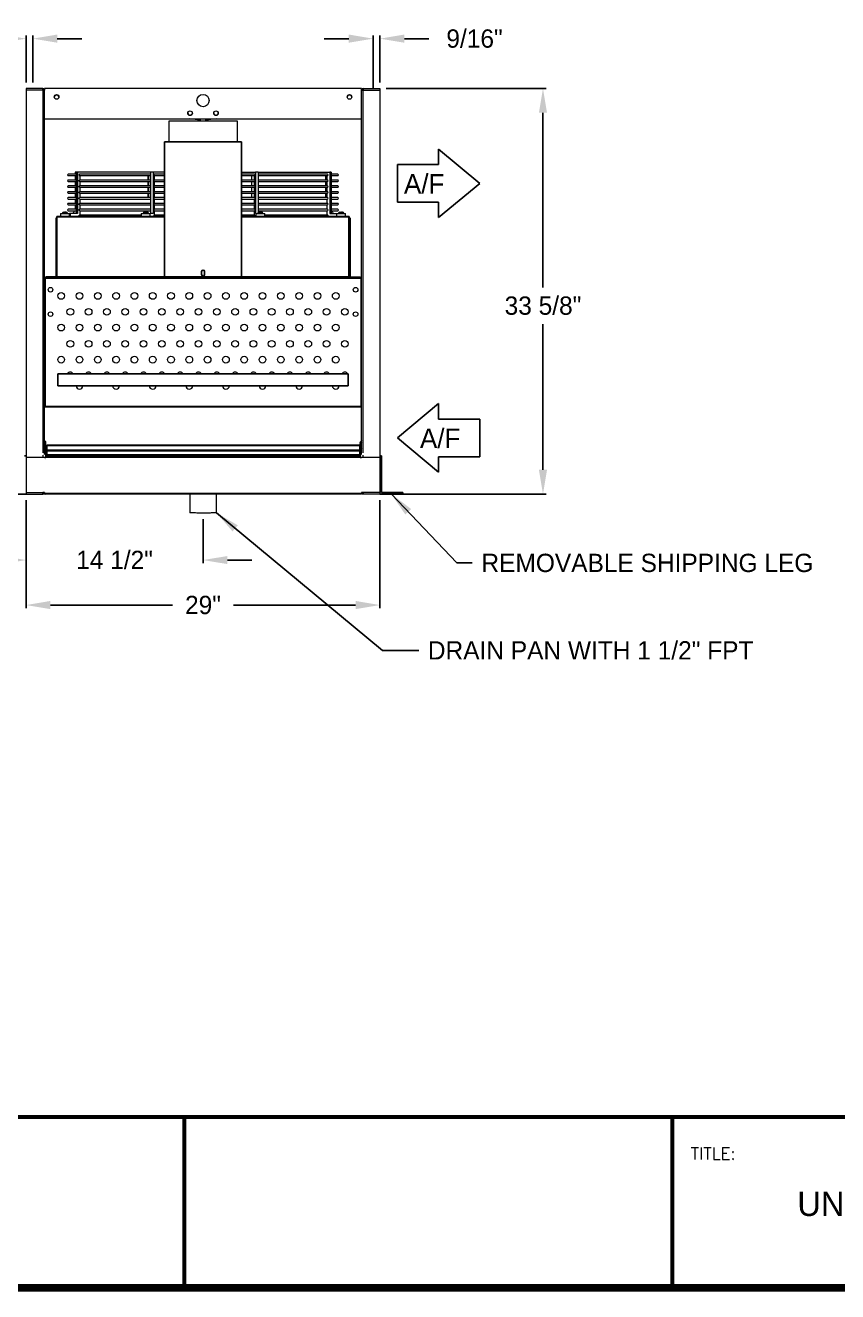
# Model space of a CAD drawing. Extents: x 6 to 271, y -23 to 146.
# Drawn here: x 62 to 128.5, y -18.6 to 85.2 of the extents above; entities that cross this region are included whole.
import ezdxf
from ezdxf.enums import TextEntityAlignment as Align

# ---------------------------------------------------------------- set-up
doc = ezdxf.new("R2010")
doc.units = 0
doc.header["$MEASUREMENT"] = 0
doc.layers.get('0').update_dxf_attribs({"linetype": 'CONTINUOUS'})
doc.layers.get('Defpoints').update_dxf_attribs({"linetype": 'CONTINUOUS'})
doc.styles.add('SIMPLEX', font='SIMPLEX')
doc.dimstyles.get("Standard").update_dxf_attribs({"dimtxt": 1.5, "dimasz": 2, "dimexe": 0.25, "dimexo": 0.5, "dimgap": 0.75, "dimtad": 0, "dimtih": 1, "dimtoh": 1, "dimdec": 4, "dimzin": 0, "dimdsep": 46, "dimlunit": 5, "dimtxsty": 'STANDARD', "dimcen": 0.125, "dimclrd": 1, "dimclre": 1, "dimclrt": 1, "dimadec": 0, "dimazin": 0, "dimtfac": 1, "dimtdec": 4, "dimtofl": 0, "dimtmove": 0, "dimatfit": 3, "dimfxl": 1, "dimfrac": 2, "dimtolj": 1, "dimtzin": 0, "dimarcsym": 0})

# ---------------------------------------------------------------- blocks, each defined once
blk = doc.blocks.new('*D24')
at = {"color": 7, "lineweight": -2}
for p, q in [((62.04, 46.29), (62.04, 37.45)), ((91.04, 46.29), (91.04, 37.45)), ((64.04, 37.7), (74.04, 37.7)), ((89.04, 37.7), (79.04, 37.7))]:
    blk.add_line(p, q, dxfattribs=at)
at = {"color": 7}
for points in [[(64.04, 38.04), (64.04, 37.37), (62.04, 37.7)], [(89.04, 38.04), (89.04, 37.37), (91.04, 37.7)]]:
    blk.add_solid(points, dxfattribs=at)
at = {"layer": 'Defpoints', "color": 0}
for p in [(62.04, 46.79), (91.04, 46.79), (91.04, 37.7)]:
    blk.add_point(p, dxfattribs=at)
at = {"insert": (76.54, 37.7), "char_height": 1.5, "attachment_point": 5}
blk.add_mtext('\\A1;29"', dxfattribs=at)
blk = doc.blocks.new('*D25')
at = {"color": 7, "lineweight": -2}
for p, q in [((62.04, 46.29), (62.04, 41.14)), ((76.54, 44.74), (76.54, 41.14)), ((60.04, 41.39), (58.04, 41.39)), ((78.54, 41.39), (80.54, 41.39))]:
    blk.add_line(p, q, dxfattribs=at)
at = {"color": 7}
for points in [[(60.04, 41.72), (60.04, 41.06), (62.04, 41.39)], [(78.54, 41.72), (78.54, 41.06), (76.54, 41.39)]]:
    blk.add_solid(points, dxfattribs=at)
at = {"layer": 'Defpoints', "color": 0}
for p in [(62.04, 46.79), (76.54, 45.24), (62.04, 41.39)]:
    blk.add_point(p, dxfattribs=at)
at = {"insert": (69.29, 41.39), "char_height": 1.5, "attachment_point": 5}
blk.add_mtext('\\A1;14 1/2"', dxfattribs=at)
blk = doc.blocks.new('Air Flow Arror')
for p, q in [((-1.54, 6.74), (-4.35, 3.37)), ((-1.54, 6.74), (1.26, 3.37)), ((-3.09, 3.37), (-4.35, 3.37)), ((-3.09, 3.37), (-3.09, 0)), ((0, 0), (0, 3.37)), ((0, 3.37), (1.26, 3.37)), ((-3.09, 0), (0, 0))]:
    blk.add_line(p, q)
blk.add_text('A/F', height=1.594, rotation=90).set_placement((-0.71, 0.53))
blk = doc.blocks.new('099front')
at = {"color": 0, "ltscale": 7}
for p, q in [((59.35, 106.85), (53.04, 106.85)), ((53.04, 106.85), (53.04, 95.79)), ((59.35, 106.85), (59.35, 95.79)), ((53.04, 95.79), (59.35, 95.79)), ((56.07, 96.23), (56.07, 95.98)), ((56.32, 96.23), (56.32, 95.98))]:
    blk.add_line(p, q, dxfattribs=at)
for centre, start, end in [((56.2, 96.23), 0, 180), ((56.2, 95.98), 180, 0)]:
    blk.add_arc(centre, 0.125, start, end, dxfattribs=at)
blk = doc.blocks.new('*D29')
at = {"color": 7, "lineweight": -2}
for p, q in [((88.48, 84.12), (86.48, 84.12)), ((90.48, 80.54), (90.48, 84.37)), ((91.04, 80.54), (91.04, 84.37)), ((93.04, 84.12), (95.04, 84.12))]:
    blk.add_line(p, q, dxfattribs=at)
at = {"color": 7}
for points in [[(88.48, 84.46), (88.48, 83.79), (90.48, 84.12)], [(93.04, 84.46), (93.04, 83.79), (91.04, 84.12)]]:
    blk.add_solid(points, dxfattribs=at)
at = {"layer": 'Defpoints', "color": 0}
for p in [(90.48, 84.12), (90.48, 80.04), (91.04, 80.04)]:
    blk.add_point(p, dxfattribs=at)
at = {"insert": (98.79, 84.12), "char_height": 1.5, "attachment_point": 5}
blk.add_mtext('\\A1;9/16"', dxfattribs=at)
blk = doc.blocks.new('*D30')
at = {"color": 7, "lineweight": -2}
for p, q in [((60.04, 84.12), (58.04, 84.12)), ((62.04, 80.54), (62.04, 84.37)), ((62.6, 80.54), (62.6, 84.37)), ((64.6, 84.12), (66.6, 84.12))]:
    blk.add_line(p, q, dxfattribs=at)
at = {"color": 7}
for points in [[(60.04, 84.46), (60.04, 83.79), (62.04, 84.12)], [(64.6, 84.46), (64.6, 83.79), (62.6, 84.12)]]:
    blk.add_solid(points, dxfattribs=at)
at = {"layer": 'Defpoints', "color": 0}
for p in [(62.04, 84.12), (62.04, 80.04), (62.6, 80.04)]:
    blk.add_point(p, dxfattribs=at)
at = {"insert": (54.29, 84.12), "char_height": 1.5, "attachment_point": 5}
blk.add_mtext('\\A1;9/16"', dxfattribs=at)

msp = doc.modelspace()

# ---------------------------------------------------------------- linework, layer by layer
at = {"color": 0}
for p, q in [((90.47937, 80.04447), (90.47937, 81.17865)), ((91.54187, 80.04447), (104.65054, 80.04447)), ((104.40054, 78.04447), (104.40054, 63.73197)), ((104.40054, 48.79447), (104.40054, 60.73197)), ((64.64187, 56.6574), (88.44187, 56.6574)), ((64.64187, 56.6574), (64.64187, 55.67797)), ((88.44187, 56.6574), (88.44187, 55.67797)), ((64.64187, 55.67797), (88.44187, 55.67797)), ((92.47735, 51.40418), (95.84505, 54.21049)), ((95.84505, 52.94765), (95.84505, 54.21049)), ((95.84505, 52.94765), (99.21275, 52.94765)), ((99.21275, 52.94765), (99.21275, 49.86072)), ((92.47735, 51.40418), (95.84505, 48.59788)), ((61.91687, 49.91947), (62.04187, 49.91947)), ((91.16687, 49.91947), (91.04187, 49.91947)), ((91.16687, 46.91947), (91.16687, 49.91947)), ((99.21275, 49.86072), (95.84505, 49.86072)), ((95.84505, 49.86072), (95.84505, 48.59788)), ((62.04187, 46.79447), (60.16687, 46.79447)), ((91.04187, 46.79447), (92.91687, 46.79447)), ((92.91687, 46.91947), (91.16687, 46.91947)), ((91.54187, 46.79447), (104.65054, 46.79447)), ((92.91687, 46.79447), (92.91687, 46.91947)), ((75.00775, -18.24898), (75.00775, -4.24912)), ((115.00735, -18.24898), (115.00735, -4.24912))]:
    msp.add_line(p, q, dxfattribs=at)
at = {"color": 0, "linetype": 'Continuous', "lineweight": 15}
for p, q in [((62.04187, 80.04447), (62.04187, 79.90997)), ((63.40637, 80.04447), (62.04187, 80.04447)), ((63.40637, 79.90997), (63.40637, 80.04447)), ((89.54187, 80.04447), (63.54187, 80.04447)), ((63.54187, 80.04447), (63.54187, 79.90897)), ((89.54187, 79.90897), (89.54187, 80.04447)), ((89.67737, 80.04447), (89.67737, 79.90997)), ((89.67737, 80.04447), (91.04187, 80.04447)), ((91.04187, 80.04447), (91.04187, 79.90997)), ((63.40637, 79.90997), (62.04187, 79.90997)), ((62.04187, 79.90897), (62.04187, 46.92997)), ((63.40637, 79.90897), (62.04187, 79.90897)), ((63.40637, 79.90897), (63.54187, 79.90897)), ((63.40637, 79.90897), (63.40637, 50.18363)), ((63.54187, 50.04814), (63.54187, 79.90897)), ((89.54187, 79.90897), (89.67737, 79.90897)), ((89.54187, 50.04814), (89.54187, 79.90897)), ((89.67737, 79.90997), (91.04187, 79.90997)), ((89.67737, 79.90897), (91.04187, 79.90897)), ((89.67737, 50.18363), (89.67737, 79.90897)), ((91.04187, 79.90897), (91.04187, 46.92997)), ((63.54187, 77.54447), (89.54187, 77.54447)), ((79.35437, 77.35547), (73.72937, 77.35547)), ((76.30296, 77.44815), (75.46819, 77.54447)), ((76.31407, 77.54447), (76.30296, 77.44815)), ((76.78079, 77.44815), (76.76967, 77.54447)), ((77.61555, 77.54447), (76.78079, 77.44815)), ((66.14823, 73.01459), (65.50176, 73.01459)), ((65.50176, 72.89459), (66.14823, 72.89459)), ((66.05485, 73.16947), (66.05485, 73.01459)), ((66.14823, 73.16947), (66.05485, 73.16947)), ((66.05485, 72.89459), (66.05485, 72.53592)), ((66.2416, 73.16947), (66.14823, 73.16947)), ((66.14823, 73.16947), (66.14823, 69.78847)), ((66.2416, 73.16947), (66.2416, 69.78847)), ((72.23668, 73.16947), (66.2416, 73.16947)), ((66.43801, 72.89459), (72.23668, 72.89459)), ((72.23668, 73.01459), (66.43807, 73.01459)), ((66.46703, 72.53592), (66.46703, 72.89459)), ((72.01126, 72.89459), (72.01126, 72.53592)), ((72.10463, 72.53592), (72.10463, 72.89459)), ((72.46211, 73.16947), (72.23668, 73.16947)), ((72.23668, 73.16947), (72.23668, 69.78847)), ((72.46211, 73.16947), (72.46211, 69.78847)), ((73.38562, 73.16947), (72.46211, 73.16947)), ((72.54346, 72.89459), (73.38562, 72.89459)), ((73.38562, 73.01459), (72.54359, 73.01459)), ((72.55548, 72.53592), (72.55548, 72.89459)), ((79.69812, 73.16947), (80.84706, 73.16947)), ((80.76674, 73.01459), (79.69812, 73.01459)), ((79.69812, 72.89459), (80.76674, 72.89459)), ((80.52826, 72.53592), (80.52826, 72.89459)), ((80.75368, 72.53592), (80.75368, 72.89459)), ((80.84706, 73.16947), (80.84706, 69.78847)), ((81.07249, 73.16947), (80.84706, 73.16947)), ((81.07249, 73.16947), (81.07249, 69.89656)), ((81.07249, 73.16947), (86.93551, 73.16947)), ((86.74161, 73.01459), (81.07249, 73.01459)), ((81.07249, 72.89459), (86.74161, 72.89459)), ((86.61671, 72.53592), (86.61671, 72.89459)), ((86.71009, 72.53592), (86.71009, 72.89459)), ((86.93551, 73.16947), (86.93551, 69.78847)), ((87.02889, 73.16947), (86.93551, 73.16947)), ((87.02889, 73.16947), (87.02889, 69.78847)), ((87.58199, 73.01459), (87.02889, 73.01459)), ((87.02889, 72.89459), (87.58199, 72.89459)), ((66.14823, 72.53592), (65.50176, 72.53592)), ((65.50176, 72.41592), (66.14823, 72.41592)), ((66.14823, 72.05725), (65.50176, 72.05725)), ((65.50176, 71.93726), (66.14823, 71.93726)), ((66.05485, 72.41592), (66.05485, 72.05725)), ((66.05485, 71.93726), (66.05485, 71.57859)), ((66.43801, 72.41592), (72.23668, 72.41592)), ((66.43801, 71.93726), (72.23668, 71.93726)), ((72.23668, 72.53592), (66.43807, 72.53592)), ((72.23668, 72.05725), (66.43807, 72.05725)), ((66.46703, 72.05725), (66.46703, 72.41592)), ((66.46703, 71.57859), (66.46703, 71.93726)), ((72.01126, 72.41592), (72.01126, 72.05725)), ((72.01126, 71.93726), (72.01126, 71.57859)), ((72.10463, 72.05725), (72.10463, 72.41592)), ((72.10463, 71.57859), (72.10463, 71.93726)), ((72.54346, 72.41592), (73.38562, 72.41592)), ((72.54346, 71.93726), (73.38562, 71.93726)), ((73.38562, 72.53592), (72.54359, 72.53592)), ((73.38562, 72.05725), (72.54359, 72.05725)), ((72.55548, 72.05725), (72.55548, 72.41592)), ((72.55548, 71.57859), (72.55548, 71.93726)), ((80.76674, 72.53592), (79.69812, 72.53592)), ((79.69812, 72.41592), (80.76674, 72.41592)), ((80.76674, 72.05725), (79.69812, 72.05725)), ((79.69812, 71.93726), (80.76674, 71.93726)), ((80.52826, 72.05725), (80.52826, 72.41592)), ((80.52826, 71.57859), (80.52826, 71.93726)), ((80.75368, 72.05725), (80.75368, 72.41592)), ((80.75368, 71.57859), (80.75368, 71.93726)), ((86.74161, 72.53592), (81.07249, 72.53592)), ((81.07249, 72.41592), (86.74161, 72.41592)), ((86.74161, 72.05725), (81.07249, 72.05725)), ((81.07249, 71.93726), (86.74161, 71.93726)), ((86.61671, 72.05725), (86.61671, 72.41592)), ((86.61671, 71.57859), (86.61671, 71.93726)), ((86.71009, 72.05725), (86.71009, 72.41592)), ((86.71009, 71.57859), (86.71009, 71.93726)), ((87.58199, 72.53592), (87.02889, 72.53592)), ((87.02889, 72.41592), (87.58199, 72.41592)), ((87.58199, 72.05725), (87.02889, 72.05725)), ((87.02889, 71.93726), (87.58199, 71.93726)), ((66.14823, 71.57859), (65.50176, 71.57859)), ((65.50176, 71.45859), (66.14823, 71.45859)), ((66.14823, 71.09992), (65.50176, 71.09992)), ((65.50176, 70.97992), (66.14823, 70.97992)), ((66.14823, 70.62126), (65.50176, 70.62126)), ((66.05485, 71.45859), (66.05485, 71.09992)), ((66.05485, 70.97992), (66.05485, 70.62126)), ((66.43801, 71.45859), (72.23668, 71.45859)), ((66.43801, 70.97992), (72.23668, 70.97992)), ((72.23668, 71.57859), (66.43807, 71.57859)), ((72.23668, 71.09992), (66.43807, 71.09992)), ((72.23668, 70.62126), (66.43807, 70.62126)), ((66.46703, 71.09992), (66.46703, 71.45859)), ((66.46703, 70.62126), (66.46703, 70.97992)), ((72.01126, 71.45859), (72.01126, 71.09992)), ((72.10463, 71.09992), (72.10463, 71.45859)), ((72.54346, 71.45859), (73.38562, 71.45859)), ((72.54346, 70.97992), (73.38562, 70.97992)), ((73.38562, 71.57859), (72.54359, 71.57859)), ((73.38562, 71.09992), (72.54359, 71.09992)), ((73.38562, 70.62126), (72.54359, 70.62126)), ((72.55548, 71.09992), (72.55548, 71.45859)), ((72.55548, 70.62126), (72.55548, 70.97992)), ((80.76674, 71.57859), (79.69812, 71.57859)), ((79.69812, 71.45859), (80.76674, 71.45859)), ((80.76674, 71.09992), (79.69812, 71.09992)), ((79.69812, 70.97992), (80.76674, 70.97992)), ((80.76674, 70.62126), (79.69812, 70.62126)), ((80.52826, 71.09992), (80.52826, 71.45859)), ((80.75368, 71.09992), (80.75368, 71.45859)), ((80.75368, 70.62126), (80.75368, 70.97992)), ((86.74161, 71.57859), (81.07249, 71.57859)), ((81.07249, 71.45859), (86.74161, 71.45859)), ((86.74161, 71.09992), (81.07249, 71.09992)), ((81.07249, 70.97992), (86.74161, 70.97992)), ((86.74161, 70.62126), (81.07249, 70.62126)), ((86.61671, 71.09992), (86.61671, 71.45859)), ((86.71009, 71.09992), (86.71009, 71.45859)), ((86.71009, 70.62126), (86.71009, 70.97992)), ((87.58199, 71.57859), (87.02889, 71.57859)), ((87.02889, 71.45859), (87.58199, 71.45859)), ((87.58199, 71.09992), (87.02889, 71.09992)), ((87.02889, 70.97992), (87.58199, 70.97992)), ((87.58199, 70.62126), (87.02889, 70.62126)), ((64.59067, 69.54447), (64.59287, 69.54447)), ((64.59287, 69.49347), (64.59287, 69.54447)), ((73.38562, 69.54447), (64.59287, 69.54447)), ((64.85535, 69.78847), (65.36556, 69.78847)), ((65.4431, 69.78947), (65.0056, 69.78947)), ((65.1296, 69.91347), (65.12975, 69.91347)), ((65.13248, 69.91347), (65.12975, 69.91347)), ((65.13248, 69.91347), (65.14299, 69.91347)), ((65.15367, 69.91347), (65.14299, 69.91347)), ((65.15367, 69.91347), (65.22971, 69.91347)), ((65.24126, 69.91347), (65.22971, 69.91347)), ((65.24754, 69.91347), (65.24126, 69.91347)), ((65.24754, 69.91347), (65.27291, 69.91347)), ((65.28745, 69.91347), (65.27291, 69.91347)), ((65.28745, 69.91347), (65.3191, 69.91347)), ((65.36556, 69.78847), (65.59335, 69.78847)), ((65.50176, 70.50126), (66.14823, 70.50126)), ((66.14823, 70.14259), (65.50176, 70.14259)), ((65.50176, 70.02259), (66.14823, 70.02259)), ((65.65863, 69.78847), (65.59335, 69.78847)), ((65.65863, 69.78847), (65.65863, 69.54447)), ((66.2416, 69.78847), (65.65863, 69.78847)), ((66.05485, 70.50126), (66.05485, 70.14259)), ((66.43801, 70.50126), (72.23668, 70.50126)), ((66.43801, 70.02259), (72.23668, 70.02259)), ((72.23668, 70.14259), (66.43807, 70.14259)), ((71.485, 69.66393), (66.43807, 69.66393)), ((66.46703, 70.14259), (66.46703, 70.50126)), ((66.46703, 69.66393), (66.46703, 70.02259)), ((71.485, 69.78847), (71.99521, 69.78847)), ((72.07275, 69.78947), (71.63525, 69.78947)), ((71.75925, 69.91347), (71.7909, 69.91347)), ((71.80544, 69.91347), (71.7909, 69.91347)), ((71.80544, 69.91347), (71.83081, 69.91347)), ((71.83709, 69.91347), (71.83081, 69.91347)), ((71.84864, 69.91347), (71.83709, 69.91347)), ((71.84864, 69.91347), (71.92468, 69.91347)), ((71.93536, 69.91347), (71.92468, 69.91347)), ((71.93536, 69.91347), (71.94587, 69.91347)), ((71.9486, 69.91347), (71.94587, 69.91347)), ((71.9486, 69.91347), (71.94875, 69.91347)), ((71.99521, 69.78847), (72.223, 69.78847)), ((72.46211, 69.78847), (72.223, 69.78847)), ((72.54346, 70.50126), (73.38562, 70.50126)), ((72.54346, 70.02259), (73.38562, 70.02259)), ((73.38562, 70.14259), (72.54359, 70.14259)), ((73.38562, 69.66393), (72.54359, 69.66393)), ((72.55548, 70.14259), (72.55548, 70.50126)), ((72.55548, 69.66393), (72.55548, 70.02259)), ((79.69812, 70.50126), (80.76674, 70.50126)), ((80.76674, 70.14259), (79.69812, 70.14259)), ((79.69812, 70.02259), (80.76674, 70.02259)), ((80.76674, 69.66393), (79.69812, 69.66393)), ((88.49087, 69.54447), (79.69812, 69.54447)), ((80.75368, 70.14259), (80.75368, 70.50126)), ((80.75368, 69.66393), (80.75368, 70.02259)), ((80.84706, 69.78847), (80.86074, 69.78847)), ((80.86074, 69.78847), (81.37095, 69.78847)), ((81.02764, 69.78947), (81.01099, 69.78947)), ((81.44849, 69.78947), (81.02764, 69.78947)), ((81.07249, 70.50126), (86.74161, 70.50126)), ((86.74161, 70.14259), (81.07249, 70.14259)), ((81.07249, 70.02259), (86.74161, 70.02259)), ((81.13499, 69.91347), (81.13514, 69.91347)), ((81.13787, 69.91347), (81.13514, 69.91347)), ((81.13787, 69.91347), (81.14838, 69.91347)), ((81.15906, 69.91347), (81.14838, 69.91347)), ((81.15906, 69.91347), (81.2351, 69.91347)), ((81.24665, 69.91347), (81.2351, 69.91347)), ((81.25293, 69.91347), (81.24665, 69.91347)), ((81.25293, 69.91347), (81.2783, 69.91347)), ((81.29284, 69.91347), (81.2783, 69.91347)), ((81.29284, 69.91347), (81.32449, 69.91347)), ((81.37095, 69.78847), (81.59874, 69.78847)), ((86.74161, 69.66393), (81.59874, 69.66393)), ((86.71009, 70.14259), (86.71009, 70.50126)), ((86.71009, 69.66393), (86.71009, 70.02259)), ((86.93551, 69.78847), (87.49039, 69.78847)), ((87.02889, 70.50126), (87.58199, 70.50126)), ((87.58199, 70.14259), (87.02889, 70.14259)), ((87.02889, 70.02259), (87.58199, 70.02259)), ((87.49039, 69.78847), (88.00061, 69.78847)), ((87.77568, 69.78947), (87.64064, 69.78947)), ((87.76464, 69.91347), (87.79629, 69.91347)), ((88.07815, 69.78947), (87.77568, 69.78947)), ((87.81083, 69.91347), (87.79629, 69.91347)), ((87.81083, 69.91347), (87.8362, 69.91347)), ((87.84248, 69.91347), (87.8362, 69.91347)), ((87.85404, 69.91347), (87.84248, 69.91347)), ((87.85404, 69.91347), (87.93008, 69.91347)), ((87.94075, 69.91347), (87.93008, 69.91347)), ((87.94075, 69.91347), (87.95126, 69.91347)), ((87.95399, 69.91347), (87.95126, 69.91347)), ((87.95399, 69.91347), (87.95414, 69.91347)), ((88.00061, 69.78847), (88.22839, 69.78847)), ((88.49087, 69.49347), (88.49087, 69.54447)), ((88.49087, 69.54447), (88.49307, 69.54447)), ((64.54187, 69.41947), (64.49187, 69.41947)), ((64.49187, 69.41947), (64.49187, 64.59547)), ((64.54187, 69.49347), (64.54187, 69.49567)), ((64.59187, 69.49347), (64.54187, 69.49347)), ((64.54187, 69.49347), (64.54187, 69.49247)), ((64.54187, 69.49247), (64.54187, 69.41947)), ((64.54187, 69.41947), (64.54187, 64.59547)), ((64.59287, 64.59547), (64.59287, 69.49347)), ((73.38562, 69.49347), (64.59287, 69.49347)), ((88.49087, 69.49347), (79.69812, 69.49347)), ((88.49087, 64.59547), (88.49087, 69.49347)), ((88.49187, 69.49347), (88.54187, 69.49347)), ((88.54187, 69.49567), (88.54187, 69.49347)), ((88.54187, 69.49247), (88.54187, 69.49347)), ((88.54187, 69.49247), (88.54187, 69.41947)), ((88.54187, 69.41947), (88.54187, 64.59547)), ((88.54187, 69.41947), (88.59187, 69.41947)), ((88.59187, 69.41947), (88.59187, 64.59547)), ((63.54187, 64.48097), (63.60587, 64.48097)), ((63.60487, 64.48047), (63.54187, 64.48047)), ((63.60487, 64.48047), (63.60487, 53.98347)), ((63.60487, 64.48047), (63.60587, 64.48047)), ((63.60537, 64.54447), (63.60537, 64.48197)), ((63.60537, 64.54447), (64.47837, 64.54447)), ((63.60537, 64.48197), (64.47837, 64.48197)), ((63.60587, 64.48047), (63.60587, 64.48147)), ((63.60587, 64.48147), (64.60437, 64.48147)), ((63.60587, 64.48047), (63.60587, 53.98347)), ((63.60587, 64.48047), (89.47787, 64.48047)), ((63.66687, 64.59447), (63.66687, 64.54447)), ((64.49087, 64.59447), (63.66687, 64.59447)), ((64.49087, 64.54447), (64.47837, 64.54447)), ((64.47837, 64.48197), (64.47837, 64.54447)), ((64.49087, 64.54447), (64.49087, 64.59447)), ((64.49187, 64.59547), (64.54187, 64.59547)), ((64.59287, 64.59547), (64.54187, 64.59547)), ((64.54187, 64.54447), (64.54187, 64.48047)), ((64.54187, 64.54447), (64.59287, 64.54447)), ((64.59287, 64.59547), (64.59287, 64.59447)), ((88.49087, 64.59547), (64.59287, 64.59547)), ((64.59287, 64.54447), (64.59287, 64.59447)), ((64.59287, 64.59447), (88.49087, 64.59447)), ((64.59287, 64.54447), (64.60437, 64.54447)), ((64.60437, 64.48147), (64.60437, 64.54447)), ((64.60437, 64.54447), (88.47937, 64.54447)), ((88.47937, 64.54447), (88.49087, 64.54447)), ((88.47937, 64.54447), (88.47937, 64.48147)), ((88.47937, 64.48147), (89.47787, 64.48147)), ((88.49087, 64.59447), (88.49087, 64.59547)), ((88.54187, 64.59547), (88.49087, 64.59547)), ((88.49087, 64.54447), (88.49087, 64.59447)), ((88.49087, 64.54447), (88.54187, 64.54447)), ((88.54187, 64.59547), (88.59187, 64.59547)), ((88.54187, 64.54447), (88.54187, 64.48047)), ((88.59287, 64.59447), (88.59287, 64.54447)), ((88.59287, 64.59447), (89.41687, 64.59447)), ((88.59287, 64.54447), (88.60537, 64.54447)), ((88.60537, 64.54447), (88.60537, 64.48197)), ((89.47837, 64.54447), (88.60537, 64.54447)), ((89.47837, 64.48197), (88.60537, 64.48197)), ((89.41687, 64.59447), (89.41687, 64.54447)), ((89.47787, 64.48147), (89.47787, 64.48047)), ((89.47787, 64.48097), (89.54187, 64.48097)), ((89.47787, 64.48047), (89.47787, 53.98347)), ((89.47787, 64.48047), (89.47887, 64.48047)), ((89.47837, 64.48197), (89.47837, 64.54447)), ((89.47887, 64.48047), (89.47887, 53.98347)), ((89.54187, 64.48047), (89.47887, 64.48047)), ((63.60487, 53.98347), (63.54187, 53.98347)), ((63.60487, 53.98347), (63.60587, 53.98347)), ((63.60587, 53.98347), (63.60587, 53.98247)), ((63.60587, 53.98347), (89.47787, 53.98347)), ((63.60587, 53.91947), (63.60587, 53.98247)), ((89.47787, 53.98247), (63.60587, 53.98247)), ((89.47787, 53.98247), (89.47787, 53.98347)), ((89.47787, 53.98347), (89.47887, 53.98347)), ((89.47787, 53.91947), (89.47787, 53.98247)), ((89.54187, 53.98347), (89.47887, 53.98347)), ((89.47787, 53.91947), (63.60587, 53.91947)), ((63.54187, 51.17622), (63.64827, 51.06983)), ((63.64827, 50.98684), (63.54187, 51.09323)), ((63.54187, 51.04814), (63.64827, 50.94176)), ((63.64808, 50.94194), (63.66687, 50.94194)), ((63.64827, 50.98684), (63.64827, 51.06983)), ((63.64827, 50.48684), (63.64827, 50.94176)), ((63.66687, 50.94194), (63.66687, 51.02494)), ((63.66687, 50.89686), (63.66687, 50.94194)), ((63.66687, 50.44194), (63.66687, 50.89686)), ((63.66787, 51.02494), (63.66787, 51.02391)), ((63.66787, 50.43381), (63.66787, 51.02391)), ((89.41587, 51.02494), (89.41587, 51.02391)), ((89.41587, 51.02391), (89.41587, 50.75193)), ((89.41687, 50.94194), (89.41687, 51.02494)), ((89.41687, 50.94194), (89.43566, 50.94194)), ((89.41687, 50.94194), (89.41687, 50.89686)), ((89.41687, 50.44194), (89.41687, 50.89686)), ((89.54187, 51.17622), (89.43547, 51.06983)), ((89.43547, 50.98684), (89.54187, 51.09323)), ((89.43547, 50.98684), (89.43547, 51.06983)), ((89.54187, 51.04814), (89.43547, 50.94176)), ((89.43547, 50.48684), (89.43547, 50.94176)), ((63.40637, 49.99586), (63.40637, 49.7985)), ((63.64827, 50.48684), (63.54187, 50.59323)), ((63.54187, 50.54814), (63.64827, 50.44176)), ((63.64827, 49.98684), (63.54187, 50.09323)), ((63.54187, 49.79645), (63.54187, 49.86038)), ((63.60408, 49.79818), (63.64827, 49.84237)), ((63.64808, 50.44194), (63.66687, 50.44194)), ((63.64808, 49.94194), (63.66687, 49.94194)), ((63.64827, 49.98684), (63.64827, 50.44176)), ((63.64827, 49.84237), (63.64827, 49.94176)), ((63.66687, 50.39686), (63.66687, 50.44194)), ((63.66687, 50.43381), (63.73087, 50.43381)), ((63.66687, 50.43277), (63.73087, 50.43277)), ((63.66687, 49.94194), (63.66687, 50.39686)), ((63.66687, 50.00266), (63.73087, 50.00266)), ((63.66687, 50.00163), (63.73087, 50.00163)), ((63.66687, 49.89686), (63.66687, 49.94194)), ((63.66687, 49.79748), (63.66687, 49.89686)), ((89.35287, 50.81592), (63.73087, 50.81592)), ((63.73087, 50.81592), (63.73087, 50.80877)), ((89.35287, 50.80877), (63.73087, 50.80877)), ((63.73087, 50.80877), (63.73087, 50.74373)), ((89.35287, 50.74373), (63.73087, 50.74373)), ((63.73087, 50.74373), (63.73087, 50.43277)), ((89.35287, 50.38477), (63.73087, 50.38477)), ((63.73087, 50.38477), (63.73087, 50.37762)), ((89.35287, 50.37762), (63.73087, 50.37762)), ((63.73087, 50.37762), (63.73087, 50.31258)), ((89.35287, 50.31258), (63.73087, 50.31258)), ((63.73087, 50.31258), (63.73087, 50.01264)), ((89.35287, 50.01264), (63.73087, 50.01264)), ((63.73087, 50.01264), (63.73087, 50.00549)), ((89.35287, 50.00549), (63.73087, 50.00549)), ((63.73087, 50.00549), (63.73087, 49.94045)), ((89.35287, 49.94045), (63.73087, 49.94045)), ((63.73087, 49.94045), (63.73087, 49.84461)), ((89.35287, 49.84461), (63.73087, 49.84461)), ((63.73087, 49.84461), (63.73087, 49.83746)), ((89.35287, 49.83746), (63.73087, 49.83746)), ((63.73087, 49.83746), (63.73087, 49.7985)), ((89.35287, 50.81592), (89.35287, 50.80877)), ((89.35287, 50.80877), (89.35287, 50.74373)), ((89.35287, 50.74373), (89.35287, 50.38477)), ((89.35287, 50.38477), (89.35287, 50.37762)), ((89.35287, 50.37762), (89.35287, 50.31258)), ((89.35287, 50.31258), (89.35287, 50.01264)), ((89.35287, 50.01264), (89.35287, 50.00549)), ((89.35287, 50.00549), (89.35287, 49.94045)), ((89.35287, 49.94045), (89.35287, 49.84461)), ((89.35287, 49.84461), (89.35287, 49.83746)), ((89.35287, 49.83746), (89.35287, 49.7985)), ((89.41687, 50.75193), (89.35387, 50.75193)), ((89.35387, 50.74478), (89.35387, 50.75193)), ((89.35387, 50.74478), (89.41687, 50.74478)), ((89.41687, 50.32078), (89.35387, 50.32078)), ((89.35387, 50.31363), (89.35387, 50.32078)), ((89.35387, 50.31363), (89.41687, 50.31363)), ((89.41687, 49.94865), (89.35387, 49.94865)), ((89.35387, 49.9415), (89.35387, 49.94865)), ((89.35387, 49.9415), (89.41687, 49.9415)), ((89.41687, 50.44194), (89.43566, 50.44194)), ((89.41687, 50.44194), (89.41687, 50.39686)), ((89.41687, 49.94194), (89.41687, 50.39686)), ((89.41687, 49.94194), (89.43566, 49.94194)), ((89.41687, 49.94194), (89.41687, 49.89686)), ((89.41687, 49.79748), (89.41687, 49.89686)), ((89.43547, 50.48684), (89.54187, 50.59323)), ((89.54187, 50.54814), (89.43547, 50.44176)), ((89.43547, 49.98684), (89.43547, 50.44176)), ((89.43547, 49.98684), (89.54187, 50.09323)), ((89.43547, 49.84237), (89.43547, 49.94176)), ((89.47966, 49.79818), (89.43547, 49.84237)), ((89.54187, 49.79645), (89.54187, 49.86038)), ((89.67737, 49.7985), (89.67737, 49.99586)), ((91.04187, 49.7985), (62.04187, 49.7985)), ((63.54187, 49.79645), (63.59187, 49.79645)), ((63.59187, 49.79645), (63.59187, 49.81039)), ((63.59187, 49.63053), (63.59287, 49.63053)), ((63.59187, 49.62949), (63.59287, 49.62949)), ((89.49087, 49.79727), (63.59287, 49.79727)), ((63.59287, 49.79645), (63.59287, 49.79727)), ((89.49087, 49.79645), (63.59287, 49.79645)), ((63.60437, 49.79748), (63.66687, 49.79748)), ((63.60437, 49.79748), (63.60437, 49.79727)), ((63.66687, 49.79748), (63.66687, 49.79727)), ((63.66787, 49.79748), (63.66787, 49.7985)), ((89.41587, 49.79748), (63.66787, 49.79748)), ((63.66787, 49.79748), (63.66787, 49.79727)), ((89.41587, 49.79748), (89.41587, 49.7985)), ((89.41587, 49.79727), (89.41587, 49.79748)), ((89.41687, 49.79748), (89.47937, 49.79748)), ((89.41687, 49.79727), (89.41687, 49.79748)), ((89.47937, 49.79727), (89.47937, 49.79748)), ((89.49087, 49.80939), (89.49087, 49.79727)), ((89.49087, 49.79645), (89.49087, 49.79727)), ((89.49187, 49.79645), (89.49187, 49.81039)), ((89.49187, 49.79645), (89.54187, 49.79645)), ((62.04187, 46.92997), (63.40637, 46.92997)), ((62.04187, 46.92897), (62.04187, 46.79447)), ((62.04187, 46.92897), (63.40637, 46.92897)), ((62.04187, 46.79447), (63.40637, 46.79447)), ((63.54187, 46.92997), (63.40637, 46.92997)), ((63.40637, 46.79447), (63.40637, 46.92897)), ((63.54187, 46.92997), (63.54187, 46.84785)), ((63.54187, 46.84785), (63.59187, 46.84785)), ((89.49087, 46.84785), (63.59287, 46.84785)), ((63.59287, 46.84685), (63.59287, 46.84785)), ((63.59287, 46.84685), (63.59287, 46.79686)), ((89.49087, 46.79769), (63.59287, 46.79769)), ((89.49087, 46.84785), (89.49087, 46.84685)), ((89.49087, 46.79686), (89.49087, 46.84685)), ((89.49187, 46.84785), (89.54187, 46.84785)), ((89.67737, 46.92997), (89.54187, 46.92997)), ((89.54187, 46.92997), (89.54187, 46.84785)), ((91.04187, 46.92997), (89.67737, 46.92997)), ((89.67737, 46.92897), (89.67737, 46.79447)), ((91.04187, 46.92897), (89.67737, 46.92897)), ((91.04187, 46.79447), (89.67737, 46.79447)), ((91.04187, 46.92897), (91.04187, 46.79447)), ((91.04187, 46.92897), (91.04187, 46.79447))]:
    msp.add_line(p, q, dxfattribs=at)
at = {"color": 0}
for points, const_width in [([(11.00839, -18.24898), (267.00583, -18.24898), (267.00583, 141.74942), (11.00839, 141.74942), (11.00839, -18.24898)], 0.63999), ([(75.38609, -4.24912), (11.00839, -4.24912)], 0.32), ([(267.00583, -4.24912), (75.00775, -4.24912), (75.00775, -18.24898)], 0.32), ([(115.00735, -4.24912), (115.00735, -18.24898)], 0.32)]:
    msp.add_lwpolyline(points, dxfattribs=dict(at, const_width=const_width))
at = {"color": 0, "linetype": 'Continuous', "lineweight": 15, "flags": 128}
for points in [[(80.76674, 73.01459), (80.7668, 73.01459), (80.77607, 73.00941), (80.78375, 72.99488), (80.78853, 72.97348), (80.7896, 72.94886), (80.78676, 72.92521), (80.78051, 72.90657), (80.77191, 72.89613), (80.76674, 72.89459)], [(80.76674, 72.53592), (80.77099, 72.53488), (80.77936, 72.52605), (80.78578, 72.50947), (80.78925, 72.48771), (80.78925, 72.46413), (80.78578, 72.44237), (80.77936, 72.4258), (80.77099, 72.41696), (80.76674, 72.41592)], [(80.76674, 72.05725), (80.77099, 72.05622), (80.77936, 72.04738), (80.78578, 72.0308), (80.78925, 72.00904), (80.78925, 71.98546), (80.78578, 71.96371), (80.77936, 71.94713), (80.77099, 71.93829), (80.76674, 71.93726)], [(80.76674, 71.57859), (80.77099, 71.57755), (80.77936, 71.56871), (80.78578, 71.55214), (80.78925, 71.53038), (80.78925, 71.5068), (80.78578, 71.48504), (80.77936, 71.46846), (80.77099, 71.45963), (80.76674, 71.45859)], [(80.76674, 71.09992), (80.77099, 71.09888), (80.77936, 71.09005), (80.78578, 71.07347), (80.78925, 71.05171), (80.78925, 71.02813), (80.78578, 71.00638), (80.77936, 70.9898), (80.77099, 70.98096), (80.76674, 70.97992)], [(80.76674, 70.62126), (80.77099, 70.62022), (80.77936, 70.61138), (80.78578, 70.59481), (80.78925, 70.57305), (80.78925, 70.54947), (80.78578, 70.52771), (80.77936, 70.51113), (80.77099, 70.5023), (80.76674, 70.50126)], [(66.14823, 70.28739), (66.10967, 70.17114), (66.0977, 70.14259)], [(80.76674, 70.14259), (80.77099, 70.14155), (80.77936, 70.13272), (80.78578, 70.11614), (80.78925, 70.09438), (80.78925, 70.0708), (80.78578, 70.04904), (80.77936, 70.03247), (80.77099, 70.02363), (80.76674, 70.02259)], [(80.76674, 69.66393), (80.77125, 69.66276), (80.77969, 69.65348), (80.78607, 69.63633), (80.78937, 69.61403), (80.78909, 69.59012), (80.78769, 69.57935)], [(77.63562, 45.26172), (77.6301, 45.25992), (77.6105, 45.2579), (77.57696, 45.25592), (77.52993, 45.25403), (77.47002, 45.25223), (77.39801, 45.25056), (77.31484, 45.24903), (77.22159, 45.24767), (77.11948, 45.24649), (77.00984, 45.24551), (76.8941, 45.24474), (76.77377, 45.24419), (76.65041, 45.24388), (76.52564, 45.24379), (76.40109, 45.24394), (76.27836, 45.24432), (76.15907, 45.24492), (76.04478, 45.24575), (75.93696, 45.24678), (75.83703, 45.24801), (75.74628, 45.24941), (75.66591, 45.25098), (75.59696, 45.25269), (75.54033, 45.25451), (75.49675, 45.25643), (75.4668, 45.25842), (75.45086, 45.26045), (75.44812, 45.26172)]]:
    msp.add_lwpolyline(points, dxfattribs=at)
at = {"color": 0, "linetype": 'Continuous', "lineweight": 15}
for centre, radius in [((64.54187, 79.34418), 0.1875), ((76.54187, 79.04447), 0.5), ((88.54187, 79.34418), 0.1875), ((75.48076, 78.0069), 0.1875), ((77.60298, 78.0069), 0.1875), ((64.04187, 63.54447), 0.1875), ((64.91687, 63.03697), 0.275), ((66.41687, 63.03697), 0.275), ((67.91687, 63.03697), 0.275), ((69.41687, 63.03697), 0.275), ((70.91687, 63.03697), 0.275), ((72.41687, 63.03697), 0.275), ((73.91687, 63.03697), 0.275), ((75.41687, 63.03697), 0.275), ((76.91687, 63.03697), 0.275), ((78.41687, 63.03697), 0.275), ((79.91687, 63.03697), 0.275), ((81.41687, 63.03697), 0.275), ((82.91687, 63.03697), 0.275), ((84.41687, 63.03697), 0.275), ((85.91687, 63.03697), 0.275), ((87.41687, 63.03697), 0.275), ((89.04187, 63.54447), 0.1875), ((64.04187, 61.54447), 0.1875), ((65.66687, 61.73797), 0.275), ((67.16687, 61.73797), 0.275), ((68.66687, 61.73797), 0.275), ((70.16687, 61.73797), 0.275), ((71.66687, 61.73797), 0.275), ((73.16687, 61.73797), 0.275), ((74.66687, 61.73797), 0.275), ((76.16687, 61.73797), 0.275), ((77.66687, 61.73797), 0.275), ((79.16687, 61.73797), 0.275), ((80.66687, 61.73797), 0.275), ((82.16687, 61.73797), 0.275), ((83.66687, 61.73797), 0.275), ((85.16687, 61.73797), 0.275), ((86.66687, 61.73797), 0.275), ((88.16687, 61.73797), 0.275), ((89.04187, 61.54447), 0.1875), ((64.91687, 60.43897), 0.275), ((66.41687, 60.43897), 0.275), ((67.91687, 60.43897), 0.275), ((69.41687, 60.43897), 0.275), ((70.91687, 60.43897), 0.275), ((72.41687, 60.43897), 0.275), ((73.91687, 60.43897), 0.275), ((75.41687, 60.43897), 0.275), ((76.91687, 60.43897), 0.275), ((78.41687, 60.43897), 0.275), ((79.91687, 60.43897), 0.275), ((81.41687, 60.43897), 0.275), ((82.91687, 60.43897), 0.275), ((84.41687, 60.43897), 0.275), ((85.91687, 60.43897), 0.275), ((87.41687, 60.43897), 0.275), ((65.66687, 59.11297), 0.275), ((67.16687, 59.11297), 0.275), ((68.66687, 59.11297), 0.275), ((70.16687, 59.11297), 0.275), ((71.66687, 59.11297), 0.275), ((73.16687, 59.11297), 0.275), ((74.66687, 59.11297), 0.275), ((76.16687, 59.11297), 0.275), ((77.66687, 59.11297), 0.275), ((79.16687, 59.11297), 0.275), ((80.66687, 59.11297), 0.275), ((82.16687, 59.11297), 0.275), ((83.66687, 59.11297), 0.275), ((85.16687, 59.11297), 0.275), ((86.66687, 59.11297), 0.275), ((88.16687, 59.11297), 0.275), ((64.91687, 57.81397), 0.275), ((66.41687, 57.81397), 0.275), ((67.91687, 57.81397), 0.275), ((69.41687, 57.81397), 0.275), ((70.91687, 57.81397), 0.275), ((72.41687, 57.81397), 0.275), ((73.91687, 57.81397), 0.275), ((75.41687, 57.81397), 0.275), ((76.91687, 57.81397), 0.275), ((78.41687, 57.81397), 0.275), ((79.91687, 57.81397), 0.275), ((81.41687, 57.81397), 0.275), ((82.91687, 57.81397), 0.275), ((84.41687, 57.81397), 0.275), ((85.91687, 57.81397), 0.275), ((87.41687, 57.81397), 0.275)]:
    msp.add_circle(centre, radius, dxfattribs=at)
for centre, radius, start, end in [((63.40637, 79.90897), 0.1355, 0, 90), ((89.67737, 79.90897), 0.1355, 90, 180), ((63.40637, 79.90897), 0.001, 0, 90), ((64.54187, 79.30852), 0.1875, 5.4569066, 174.5430934), ((88.54187, 79.30852), 0.1875, 5.4569066, 174.5430934), ((89.67737, 79.90897), 0.001, 90, 180), ((75.48119, 78.04629), 0.1875, 185.3953704, 353.3358302), ((77.60255, 78.04629), 0.1875, 186.6641698, 354.6046296), ((65.50175, 72.95459), 0.06, 90, 270), ((86.73844, 72.95459), 0.06008, 273.0264215, 86.9735785), ((87.58199, 72.95459), 0.06, 270, 90), ((65.50175, 72.47592), 0.06, 90, 270), ((65.50175, 71.99725), 0.06, 90, 270), ((86.73831, 72.47592), 0.06009, 273.1449928, 86.8550072), ((86.73831, 71.99725), 0.06009, 273.1434317, 86.8565683), ((87.58199, 72.47592), 0.06, 270, 90), ((87.58199, 71.99725), 0.06, 270, 90), ((65.50175, 71.51859), 0.06, 90, 270), ((65.50175, 71.03992), 0.06, 90, 270), ((65.50175, 70.56126), 0.06, 90, 270), ((86.73831, 71.51859), 0.06009, 273.1449928, 86.8550072), ((86.73831, 71.03992), 0.06009, 273.1434317, 86.8565683), ((86.73831, 70.56126), 0.06009, 273.1449928, 86.8550072), ((87.58199, 71.51859), 0.06, 270, 90), ((87.58199, 71.03992), 0.06, 270, 90), ((87.58199, 70.56126), 0.06, 270, 90), ((64.59067, 69.49567), 0.0488, 90, 180), ((65.1296, 69.78947), 0.124, 90, 180), ((65.3191, 69.78947), 0.124, 0, 90), ((65.50175, 70.08259), 0.06, 90, 270), ((65.18157, 70.54347), 1, 310.9746302, 328.6087893), ((71.75925, 69.78947), 0.124, 90, 180), ((71.94875, 69.78947), 0.124, 0, 90), ((81.13499, 69.78947), 0.124, 90, 180), ((81.32449, 69.78947), 0.124, 0, 90), ((86.73831, 70.08259), 0.06009, 273.1449928, 86.8550072), ((86.73812, 69.60444), 0.05959, 335.0995115, 86.6482958), ((87.90217, 70.54347), 1, 211.3912107, 229.0253698), ((87.58199, 70.08259), 0.06, 270, 90), ((87.76464, 69.78947), 0.124, 90, 180), ((87.95414, 69.78947), 0.124, 0, 90), ((88.49307, 69.49567), 0.0488, 0, 90), ((63.60537, 64.48097), 0.0635, 90, 180), ((63.60537, 64.48097), 0.001, 90, 180), ((64.47837, 64.48097), 0.0635, 0, 90), ((64.47837, 64.48097), 0.001, 30, 90), ((64.49087, 64.59547), 0.001, 270, 0), ((64.49087, 64.59547), 0.051, 270, 0), ((88.59287, 64.59547), 0.051, 180, 270), ((88.60537, 64.48097), 0.0635, 90, 180), ((88.59287, 64.59547), 0.001, 180, 270), ((88.60537, 64.48097), 0.001, 90, 150), ((89.47837, 64.48097), 0.0635, 0, 90), ((89.47837, 64.48097), 0.001, 0, 90), ((65.66687, 56.51497), 0.275, 31.192083, 148.807917), ((67.16687, 56.51497), 0.275, 31.192083, 148.807917), ((68.66687, 56.51497), 0.275, 31.192083, 148.807917), ((70.16687, 56.51497), 0.275, 31.192083, 148.807917), ((71.66687, 56.51497), 0.275, 31.192083, 148.807917), ((73.16687, 56.51497), 0.275, 31.192083, 148.807917), ((74.66687, 56.51497), 0.275, 31.192083, 148.807917), ((76.16687, 56.51497), 0.275, 31.192083, 148.807917), ((77.66687, 56.51497), 0.275, 31.192083, 148.807917), ((79.16687, 56.51497), 0.275, 31.192083, 148.807917), ((80.66687, 56.51497), 0.275, 31.192083, 148.807917), ((82.16687, 56.51497), 0.275, 31.192083, 148.807917), ((83.66687, 56.51497), 0.275, 31.192083, 148.807917), ((85.16687, 56.51497), 0.275, 31.192083, 148.807917), ((86.66687, 56.51497), 0.275, 31.192083, 148.807917), ((88.16687, 56.51497), 0.275, 31.192083, 148.807917), ((66.41687, 55.67797), 0.275, 180, 0), ((69.41687, 55.67797), 0.275, 180, 0), ((72.41687, 55.67797), 0.275, 180, 0), ((75.41687, 55.67797), 0.275, 180, 0), ((78.41687, 55.67797), 0.275, 180, 0), ((81.41687, 55.67797), 0.275, 180, 0), ((84.41687, 55.67797), 0.275, 180, 0), ((87.41687, 55.67797), 0.275, 180, 0), ((63.60338, 51.02493), 0.06349, 0.0021866, 45.0022595), ((63.60338, 50.94194), 0.06349, 0.0021866, 45.0022595), ((63.60338, 50.89686), 0.06349, 0.0021866, 45.0022595), ((89.48036, 51.02493), 0.06349, 134.9977405, 179.9978134), ((89.48036, 50.94194), 0.06349, 134.9977405, 179.9978134), ((89.48036, 50.89686), 0.06349, 134.9977405, 179.9978134), ((63.60338, 50.44194), 0.06349, 0.0021866, 45.0022595), ((63.60338, 50.39686), 0.06349, 0.0021866, 45.0022595), ((63.60338, 49.94194), 0.06349, 0.0021866, 45.0022595), ((63.60338, 49.89686), 0.06349, 0.0024182, 45.002028), ((63.60338, 49.79747), 0.06349, 0.0021866, 45.0022595), ((89.36887, 51.72039), 0.97679, 269.0613624, 272.8166063), ((89.35312, 50.7597), 0.01494, 269.0235733, 272.8592171), ((89.36886, 51.28968), 0.97723, 269.0627383, 272.8162806), ((89.35312, 50.32855), 0.01494, 269.0235733, 272.8592171), ((89.36886, 50.91755), 0.97723, 269.0622066, 272.8157622), ((89.35312, 49.95642), 0.01494, 269.0235733, 272.8592171), ((89.48036, 50.44194), 0.06349, 134.9977405, 179.9978134), ((89.48036, 50.39686), 0.06349, 134.9977405, 179.9978134), ((89.48036, 49.94194), 0.06349, 134.9977405, 179.9978134), ((89.48036, 49.89686), 0.06349, 134.997972, 179.9975818), ((89.48036, 49.79747), 0.06349, 134.9977405, 179.9978134), ((63.60337, 49.79748), 0.000998, 359.9205869, 44.9878763), ((89.48037, 49.79748), 0.000998, 135.0121237, 180.0794131), ((63.40637, 46.92997), 0.001, 270, 0), ((63.40637, 46.92997), 0.1355, 270, 0), ((63.59287, 46.84785), 0.051, 180.0015639, 270.0050273), ((63.59287, 46.84785), 0.000998, 179.9130906, 270.0869094), ((89.49087, 46.84785), 0.000998, 269.9130906, 0.0869094), ((89.49087, 46.84785), 0.051, 269.9949727, 359.9984361), ((89.67737, 46.92997), 0.1355, 180, 270), ((89.67737, 46.92997), 0.001, 180, 270)]:
    msp.add_arc(centre, radius, start, end, dxfattribs=at)
for points in [[(73.72937, 77.35547), (73.72937, 75.65697)], [(79.35437, 75.65697), (79.35437, 77.35547)], [(64.85535, 69.78847), (64.85535, 69.54447)], [(65.0056, 69.78947), (65.0056, 69.78847)], [(65.12975, 69.91347), (65.12577, 69.9134)], [(65.12577, 69.9134), (65.13248, 69.91347)], [(65.14299, 69.91347), (65.14969, 69.9134)], [(65.14969, 69.9134), (65.15367, 69.91347)], [(65.22971, 69.91347), (65.23135, 69.9134)], [(65.23135, 69.9134), (65.24754, 69.91347)], [(65.27291, 69.91347), (65.28909, 69.9134)], [(65.28909, 69.9134), (65.28745, 69.91347)], [(65.4431, 69.78847), (65.4431, 69.78947)], [(65.59335, 69.54447), (65.59335, 69.78847)], [(71.485, 69.78847), (71.485, 69.54447)], [(71.63525, 69.78947), (71.63525, 69.78847)], [(71.7909, 69.91347), (71.78925, 69.9134)], [(71.78925, 69.9134), (71.80544, 69.91347)], [(71.83081, 69.91347), (71.84699, 69.9134)], [(71.84699, 69.9134), (71.84864, 69.91347)], [(71.92468, 69.91347), (71.92865, 69.9134)], [(71.92865, 69.9134), (71.93536, 69.91347)], [(71.94587, 69.91347), (71.95257, 69.9134)], [(71.95257, 69.9134), (71.9486, 69.91347)], [(72.07275, 69.78847), (72.07275, 69.78947)], [(72.223, 69.54447), (72.223, 69.78847)], [(80.86074, 69.78847), (80.86074, 69.54447)], [(81.01099, 69.78947), (81.01099, 69.78847)], [(81.13514, 69.91347), (81.13117, 69.9134)], [(81.13117, 69.9134), (81.13787, 69.91347)], [(81.14838, 69.91347), (81.15509, 69.9134)], [(81.15509, 69.9134), (81.15906, 69.91347)], [(81.2351, 69.91347), (81.23675, 69.9134)], [(81.23675, 69.9134), (81.25293, 69.91347)], [(81.2783, 69.91347), (81.29449, 69.9134)], [(81.29449, 69.9134), (81.29284, 69.91347)], [(81.44849, 69.78847), (81.44849, 69.78947)], [(81.59874, 69.54447), (81.59874, 69.78847)], [(87.49039, 69.78847), (87.49039, 69.54447)], [(87.64064, 69.78947), (87.64064, 69.78847)], [(87.79629, 69.91347), (87.79465, 69.9134)], [(87.79465, 69.9134), (87.81083, 69.91347)], [(87.8362, 69.91347), (87.85239, 69.9134)], [(87.85239, 69.9134), (87.85404, 69.91347)], [(87.93008, 69.91347), (87.93405, 69.9134)], [(87.93405, 69.9134), (87.94075, 69.91347)], [(87.95126, 69.91347), (87.95797, 69.9134)], [(87.95797, 69.9134), (87.95399, 69.91347)], [(88.07815, 69.78847), (88.07815, 69.78947)], [(88.22839, 69.54447), (88.22839, 69.78847)], [(75.44812, 46.79769), (75.44812, 45.26172)], [(77.63562, 45.26172), (77.63562, 46.79769)]]:
    msp.add_open_spline(points, degree=1, dxfattribs=at)
for points, knots in [([(66.4441, 73.01343), (66.44012, 73.01395), (66.42993, 73.01528), (66.41378, 73.00967), (66.39826, 72.9981), (66.3872, 72.98136), (66.38187, 72.96166), (66.38287, 72.94116), (66.3892, 72.92454), (66.3993, 72.91053), (66.41268, 72.90012), (66.42803, 72.89424), (66.43754, 72.89519), (66.44084, 72.89551)], [0, 0, 0, 0, 0.065463748, 0.167569011, 0.269672824, 0.371751758, 0.473814807, 0.575851373, 0.677886387, 0.741713305, 0.843797535, 0.945887806, 1, 1, 1, 1]), ([(72.54603, 73.01336), (72.54485, 73.01389), (72.54111, 73.01559), (72.53476, 73.01113), (72.52806, 73.0007), (72.52309, 72.98471), (72.52042, 72.96542), (72.52035, 72.94488), (72.52288, 72.92547), (72.52773, 72.90925), (72.53435, 72.89846), (72.53999, 72.89429), (72.54308, 72.89479), (72.54361, 72.89488)], [0, 0, 0, 0, 0.04813111, 0.151579953, 0.255022099, 0.358457425, 0.461860299, 0.565245957, 0.668620347, 0.772003524, 0.875409475, 0.978835444, 1, 1, 1, 1]), ([(66.4409, 72.41629), (66.43523, 72.4164), (66.42329, 72.41661), (66.40865, 72.42417), (66.39608, 72.43547), (66.38667, 72.45035), (66.38174, 72.47016), (66.38315, 72.49064), (66.39074, 72.50942), (66.40367, 72.52457), (66.4204, 72.53371), (66.43472, 72.53716), (66.44239, 72.5353), (66.44398, 72.53491)], [0, 0, 0, 0, 0.092563374, 0.194701225, 0.258651585, 0.360732096, 0.462813691, 0.564882144, 0.666944777, 0.769016134, 0.871109501, 0.973223927, 1, 1, 1, 1]), ([(66.44083, 71.93818), (66.43781, 71.93784), (66.42858, 71.9368), (66.41343, 71.94241), (66.39989, 71.95259), (66.3896, 71.96645), (66.38305, 71.98297), (66.38179, 72.00346), (66.38685, 72.02323), (66.39768, 72.04014), (66.41304, 72.05196), (66.42937, 72.05787), (66.43985, 72.05665), (66.44411, 72.05615)], [0, 0, 0, 0, 0.04961213, 0.151715955, 0.25381023, 0.31773526, 0.419775009, 0.521814062, 0.623845565, 0.725879451, 0.827936831, 0.930014148, 1, 1, 1, 1]), ([(72.54607, 72.05615), (72.54427, 72.05665), (72.53989, 72.05787), (72.53308, 72.05192), (72.52673, 72.04005), (72.52225, 72.02312), (72.52017, 72.00333), (72.52071, 71.98286), (72.52382, 71.96397), (72.52914, 71.94898), (72.53601, 71.939), (72.54111, 71.93789), (72.54362, 71.93735)], [0, 0, 0, 0, 0.072439433, 0.175859549, 0.279279831, 0.382679492, 0.486058236, 0.589413577, 0.692764722, 0.796128781, 0.899509698, 1, 1, 1, 1]), ([(72.54603, 72.53469), (72.54485, 72.53523), (72.54111, 72.53692), (72.53476, 72.53246), (72.52806, 72.52204), (72.52309, 72.50604), (72.52042, 72.48675), (72.52035, 72.46621), (72.52288, 72.4468), (72.52773, 72.43058), (72.53435, 72.41979), (72.53999, 72.41562), (72.54308, 72.41613), (72.54361, 72.41621)], [0, 0, 0, 0, 0.048131095, 0.15157864, 0.255023898, 0.358454525, 0.461857366, 0.565242993, 0.66861735, 0.772005233, 0.875411152, 0.97883571, 1, 1, 1, 1]), ([(66.44083, 71.45952), (66.43781, 71.45918), (66.42858, 71.45814), (66.41343, 71.46374), (66.39989, 71.47392), (66.3896, 71.48779), (66.38305, 71.50431), (66.38179, 71.5248), (66.38685, 71.54456), (66.39768, 71.56147), (66.41304, 71.5733), (66.42937, 71.5792), (66.43985, 71.57798), (66.44411, 71.57748)], [0, 0, 0, 0, 0.049612199, 0.151714519, 0.253812381, 0.3177375, 0.41977739, 0.521816586, 0.62384823, 0.725877378, 0.827934901, 0.930014051, 1, 1, 1, 1]), ([(66.44083, 70.98085), (66.43781, 70.98051), (66.42858, 70.97947), (66.41343, 70.98508), (66.39989, 70.99526), (66.3896, 71.00912), (66.38305, 71.02564), (66.38179, 71.04613), (66.38685, 71.0659), (66.39768, 71.08281), (66.41304, 71.09463), (66.42937, 71.10053), (66.43985, 71.09931), (66.44411, 71.09882)], [0, 0, 0, 0, 0.04961213, 0.151715955, 0.25381023, 0.31773526, 0.419775009, 0.521814062, 0.623845565, 0.725879451, 0.827936831, 0.930014148, 1, 1, 1, 1]), ([(66.4409, 70.50163), (66.43523, 70.50173), (66.42329, 70.50195), (66.40865, 70.50951), (66.39608, 70.52081), (66.38667, 70.53568), (66.38174, 70.55549), (66.38315, 70.57598), (66.39074, 70.59476), (66.40367, 70.6099), (66.4204, 70.61905), (66.43472, 70.6225), (66.44239, 70.62063), (66.44398, 70.62024)], [0, 0, 0, 0, 0.092563374, 0.194701225, 0.258651585, 0.360732096, 0.462813691, 0.564882144, 0.666944777, 0.769016134, 0.871109501, 0.973223927, 1, 1, 1, 1]), ([(72.54607, 71.57748), (72.54427, 71.57798), (72.53989, 71.5792), (72.53308, 71.57325), (72.52673, 71.56139), (72.52225, 71.54445), (72.52017, 71.52467), (72.52071, 71.50419), (72.52382, 71.48531), (72.52914, 71.47031), (72.53601, 71.46033), (72.54111, 71.45923), (72.54362, 71.45868)], [0, 0, 0, 0, 0.072439313, 0.175857941, 0.279281992, 0.382681886, 0.486055059, 0.589410634, 0.692767543, 0.796127406, 0.899508556, 1, 1, 1, 1]), ([(72.54607, 71.09882), (72.54427, 71.09932), (72.53989, 71.10054), (72.53308, 71.09459), (72.52673, 71.08272), (72.52225, 71.06579), (72.52017, 71.046), (72.52071, 71.02552), (72.52382, 71.00664), (72.52914, 70.99165), (72.53601, 70.98166), (72.54111, 70.98056), (72.54362, 70.98002)], [0, 0, 0, 0, 0.072439417, 0.175857789, 0.279281583, 0.382681222, 0.486059944, 0.589415263, 0.692766386, 0.796125993, 0.899509719, 1, 1, 1, 1]), ([(72.54603, 70.62003), (72.54485, 70.62057), (72.54111, 70.62226), (72.53476, 70.6178), (72.52806, 70.60737), (72.52309, 70.59138), (72.52042, 70.57209), (72.52035, 70.55155), (72.52288, 70.53214), (72.52773, 70.51592), (72.53435, 70.50513), (72.53999, 70.50096), (72.54308, 70.50146), (72.54361, 70.50155)], [0, 0, 0, 0, 0.04813096, 0.151579483, 0.255021309, 0.358456314, 0.461858867, 0.565244205, 0.668618274, 0.772005868, 0.875411499, 0.978835769, 1, 1, 1, 1]), ([(64.59287, 69.54447), (64.58619, 69.5437), (64.57282, 69.54217), (64.55596, 69.53038), (64.54417, 69.51352), (64.54264, 69.50015), (64.54187, 69.49347)], [0, 0, 0, 0, 0.249999017, 0.500004392, 0.749999546, 1, 1, 1, 1]), ([(66.38742, 69.57935), (66.38615, 69.58295), (66.38266, 69.59284), (66.38187, 69.61054), (66.38698, 69.63024), (66.39793, 69.64708), (66.41335, 69.65879), (66.42961, 69.66457), (66.43996, 69.66331), (66.44411, 69.6628)], [0, 0, 0, 0, 0.091800281, 0.252039729, 0.412274118, 0.572508551, 0.732775205, 0.893082611, 1, 1, 1, 1]), ([(66.4409, 70.02296), (66.43523, 70.02307), (66.42329, 70.02329), (66.40865, 70.03084), (66.39608, 70.04215), (66.38667, 70.05702), (66.38174, 70.07683), (66.38315, 70.09731), (66.39074, 70.11609), (66.40367, 70.13124), (66.4204, 70.14039), (66.43472, 70.14383), (66.44239, 70.14197), (66.44398, 70.14158)], [0, 0, 0, 0, 0.0925634636, 0.1947014126, 0.2586537409, 0.3607343505, 0.4628131736, 0.5648817248, 0.6669444556, 0.7690159119, 0.8711093767, 0.9732239012, 1, 1, 1, 1]), ([(72.54602, 69.66271), (72.54495, 69.66323), (72.54134, 69.66499), (72.53507, 69.66077), (72.52833, 69.65063), (72.52326, 69.63481), (72.52051, 69.61567), (72.52022, 69.5962), (72.5218, 69.58459), (72.52251, 69.57935)], [0, 0, 0, 0, 0.067513652, 0.227692, 0.387857283, 0.548003555, 0.708108031, 0.868182041, 1, 1, 1, 1]), ([(72.54603, 70.14136), (72.54485, 70.1419), (72.54111, 70.14359), (72.53476, 70.13913), (72.52806, 70.12871), (72.52309, 70.11271), (72.52042, 70.09342), (72.52035, 70.07289), (72.52288, 70.05347), (72.52773, 70.03725), (72.53435, 70.02647), (72.53999, 70.02229), (72.54308, 70.0228), (72.54361, 70.02289)], [0, 0, 0, 0, 0.048131103, 0.151579299, 0.255023003, 0.358455981, 0.461861673, 0.565247318, 0.668618842, 0.772004374, 0.875410311, 0.978835577, 1, 1, 1, 1]), ([(88.54187, 69.49347), (88.5411, 69.50015), (88.53957, 69.51352), (88.52778, 69.53038), (88.51092, 69.54217), (88.49755, 69.5437), (88.49087, 69.54447)], [0, 0, 0, 0, 0.250000454, 0.499995608, 0.750000983, 1, 1, 1, 1]), ([(64.54187, 69.49247), (64.54264, 69.49255), (64.54417, 69.49272), (64.55596, 69.49297), (64.57282, 69.49322), (64.58619, 69.49339), (64.59287, 69.49347)], [0, 0, 0, 0, 0.25000049, 0.500001438, 0.750002385, 1, 1, 1, 1]), ([(88.49087, 69.49347), (88.49755, 69.49339), (88.51092, 69.49322), (88.52778, 69.49297), (88.53957, 69.49272), (88.5411, 69.49255), (88.54187, 69.49247)], [0, 0, 0, 0, 0.249997615, 0.499998562, 0.74999951, 1, 1, 1, 1])]:
    msp.add_open_spline(points, degree=3, knots=knots, dxfattribs=at)
at = {"color": 0}
for points in [[(104.0672, 78.04447), (104.73387, 78.04447), (104.40054, 80.04447)], [(104.0672, 48.79447), (104.73387, 48.79447), (104.40054, 46.79447)]]:
    msp.add_solid(points, dxfattribs=at)

# ---------------------------------------------------------------- block references
msp.add_blockref('099front', (20.34673, -31.19412), dxfattribs=at)
at = {"color": 0, "rotation": 270}
msp.add_blockref('Air Flow Arror', (92.47735, 70.71896), dxfattribs=at)

# ---------------------------------------------------------------- texts
at = {"color": 0}
msp.add_text('A/F', height=1.59375, dxfattribs=at).set_placement((94.31946, 50.5731))
at = {"color": 0, "style": 'SIMPLEX'}
msp.add_text('TITLE:', height=0.99999, dxfattribs=at).set_placement((116.50733, -7.74909))
at = {"color": 0}
msp.add_text('UNIT DRAWING', height=1.99998, dxfattribs=at).set_placement((135.19615, -12.36641), align=Align.CENTER)
at = {"color": 0, "char_height": 1.5}
for s, insert, attachment_point in [('33 5/8"', (104.40054, 62.23197), 5), ('REMOVABLE SHIPPING LEG', (99.35917, 41.9073), 1), ('DRAIN PAN WITH 1 1/2" FPT', (94.96665, 34.74104), 1)]:
    msp.add_mtext(s, dxfattribs=dict(at, insert=insert, attachment_point=attachment_point))

# ---------------------------------------------------------------- dimensions: what is measured, and where the dimension line sits
at = {"color": 0}
for base, p1, p2, picture, middle in [((62.04187, 84.12314), (62.60437, 80.04447), (62.04187, 80.04447), '*D30', (54.29187, 84.12314)), ((62.04187, 41.38843), (76.54187, 45.2438), (62.04187, 46.79447), '*D25', (69.29187, 41.38843))]:
    dim = msp.add_linear_dim(base=base, p1=p1, p2=p2, dimstyle='Standard', override={"dimpost": '"', "dimclrd": 7, "dimclre": 7, "dimclrt": 256}, dxfattribs=at)
    dim.commit()
    dim.dimension.update_dxf_attribs({"geometry": picture, "text_midpoint": middle})
for base, p1, p2, picture, middle in [((90.47937, 84.12314), (91.04187, 80.04447), (90.47937, 80.04447), '*D29', (98.79187, 84.12314)), ((91.04187, 37.705), (62.04187, 46.79447), (91.04187, 46.79447), '*D24', (76.54187, 37.705))]:
    dim = msp.add_linear_dim(base=base, p1=p1, p2=p2, dimstyle='Standard', override={"dimpost": '"', "dimclrd": 7, "dimclre": 7, "dimclrt": 256}, dxfattribs=at)
    dim.commit()
    dim.dimension.update_dxf_attribs({"geometry": picture, "text_midpoint": middle, "dimtype": 160})

# ---------------------------------------------------------------- leaders
at = {"color": 0, "annotation_type": 0, "has_hookline": 1, "hookline_direction": 1}
for points, text_width in [([(91.97937, 46.79447), (97.35061, 41.1573), (98.60917, 41.1573)], 32), ([(77.63562, 45.26172), (91.25279, 33.99104), (94.21665, 33.99104)], 35)]:
    msp.add_leader(points, dimstyle='Standard', override={"dimclrd": 7, "dimclre": 7, "dimclrt": 256}, dxfattribs=dict(at, text_width=text_width))

doc.saveas('drawing.dxf')
